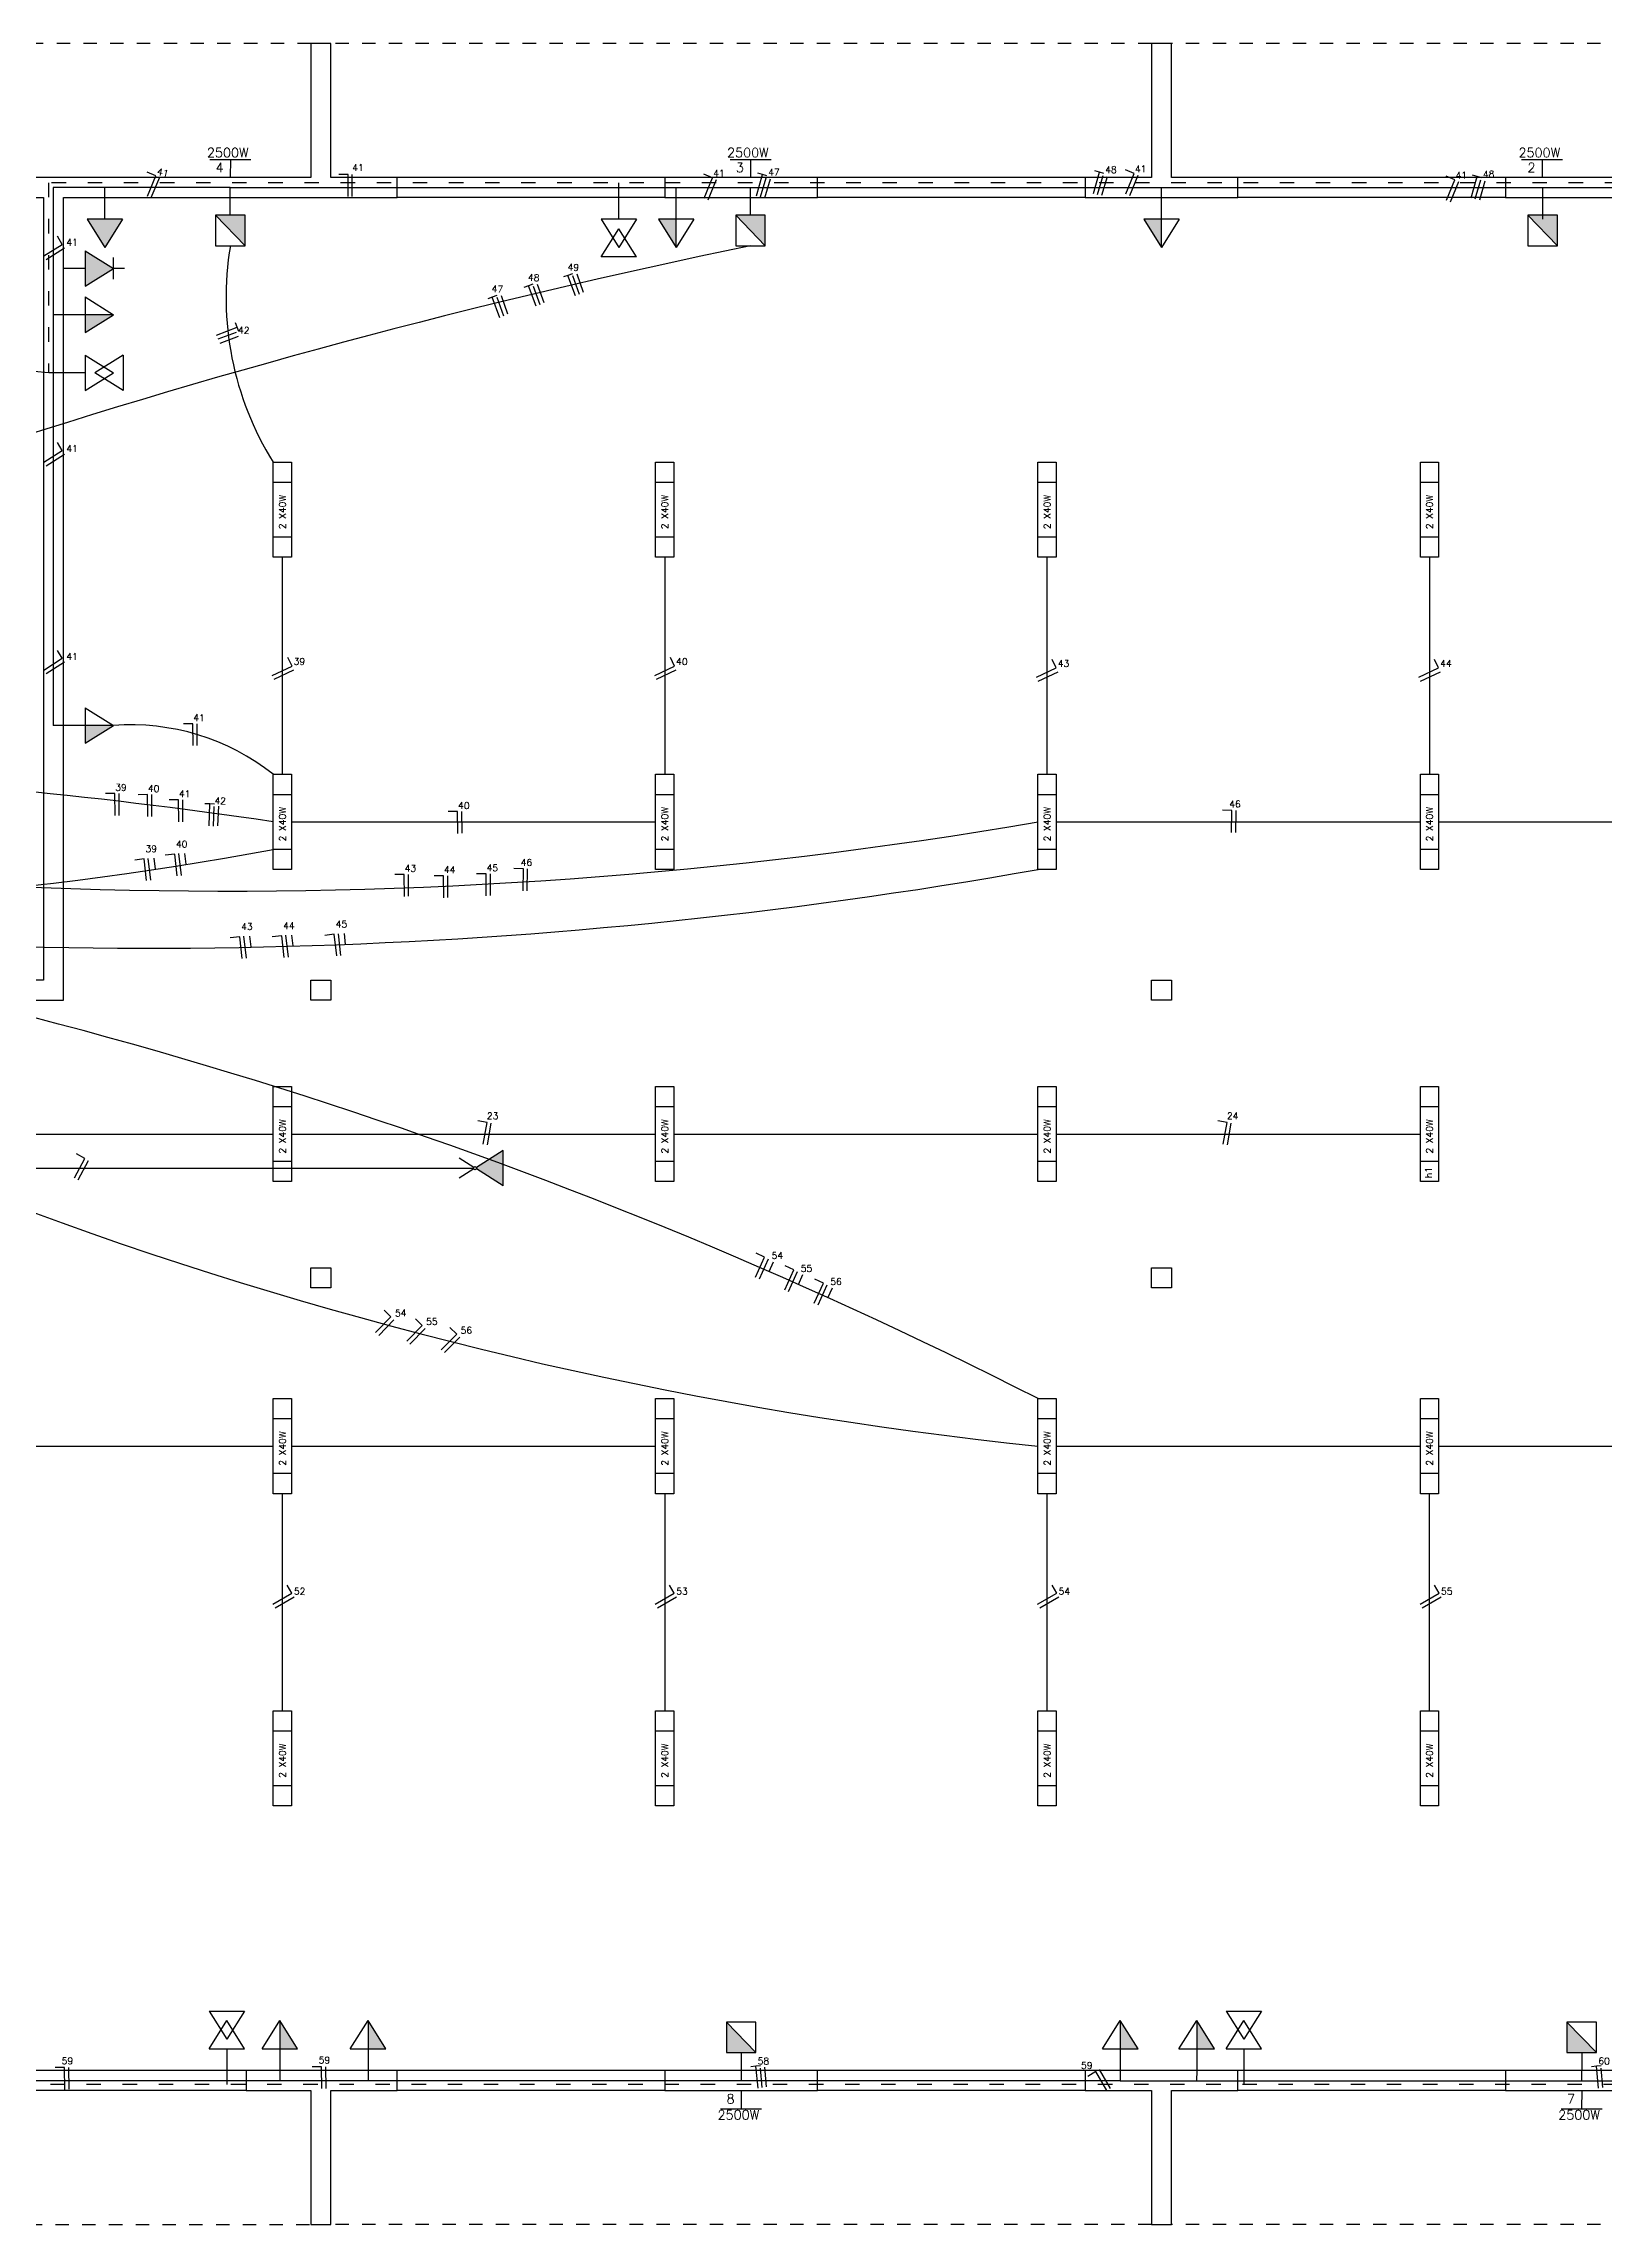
# Model space of a CAD drawing. Header units: millimetres. Extents: x 820 to 987, y 393 to 526.
# Drawn here: x 945.31 to 956.98, y 447.54 to 463.84 of the extents above; entities that cross this region are included whole.
import ezdxf

# ---------------------------------------------------------------- set-up
doc = ezdxf.new("R2010")
doc.units = ezdxf.units.MM
doc.linetypes.add('ACAD_ISO03W100', pattern=[30, 12, -18])
for name, color, linetype in [('can01', 1, 'Continuous'), ('can02', 2, 'Continuous'), ('Fio internet 02', 3, 'Continuous'), ('fio tomadas de chão', 82, 'Continuous'), ('pena 01', 1, 'Continuous'), ('pena01', 1, 'Continuous'), ('pena04', 4, 'Continuous')]:
    doc.layers.add(name, color=color, linetype=linetype)
doc.styles.add('ROMANS', font='romans', dxfattribs={"height": 0.18})

msp = doc.modelspace()

# ---------------------------------------------------------------- hatches: boundary and pattern name
at = {"layer": 'can02'}
for points in [[(945.902, 462.523), (945.638, 462.523), (945.77, 462.313)], [(946.82, 462.553), (946.599, 462.553), (946.82, 462.325)], [(949.909, 462.523), (950.042, 462.313), (950.042, 462.523)], [(950.708, 462.553), (950.488, 462.553), (950.708, 462.325)], [(953.537, 462.523), (953.669, 462.313), (953.669, 462.523)], [(956.629, 462.553), (956.409, 462.553), (956.629, 462.325)], [(945.836, 462.156), (945.625, 462.288), (945.625, 462.024)], [(945.625, 461.678), (945.836, 461.81), (945.625, 461.81)], [(945.625, 458.608), (945.836, 458.74), (945.625, 458.74)], [(947.212, 448.849), (947.08, 449.06), (947.08, 448.849)], [(947.871, 448.849), (947.739, 449.06), (947.739, 448.849)], [(950.417, 448.82), (950.638, 448.82), (950.417, 449.048)], [(953.494, 448.849), (953.361, 449.06), (953.361, 448.849)], [(954.065, 448.849), (953.933, 449.06), (953.933, 448.849)], [(956.7, 448.82), (956.921, 448.82), (956.7, 449.048)]]:
    msp.add_hatch(color=256, dxfattribs=at).paths.add_polyline_path(points)
at = {"layer": 'fio tomadas de chão'}
msp.add_hatch(color=256, dxfattribs=at).paths.add_polyline_path([(948.749, 455.299), (948.749, 455.564), (948.548, 455.437, -0.141294), (948.55, 455.431, -0.141294), (948.548, 455.425)])

# ---------------------------------------------------------------- linework, layer by layer
at = {"layer": 'can01'}
for p, q in [((946.152, 462.849), (946.087, 462.876)), ((946.089, 462.697), (946.152, 462.849)), ((946.118, 462.686), (946.181, 462.837)), ((947.59, 462.858), (947.519, 462.858)), ((947.589, 462.693), (947.59, 462.858)), ((947.621, 462.694), (947.621, 462.857)), ((950.314, 462.832), (950.249, 462.86)), ((950.251, 462.681), (950.314, 462.832)), ((950.28, 462.669), (950.343, 462.82)), ((950.642, 462.699), (950.686, 462.857)), ((950.686, 462.857), (950.652, 462.867)), ((950.672, 462.691), (950.714, 462.832)), ((950.672, 462.691), (950.714, 462.832)), ((950.72, 462.847), (950.686, 462.857)), ((950.705, 462.684), (950.747, 462.825)), ((950.705, 462.684), (950.747, 462.825)), ((953.161, 462.717), (953.205, 462.875)), ((953.205, 462.875), (953.171, 462.885)), ((953.191, 462.709), (953.233, 462.85)), ((953.191, 462.709), (953.233, 462.85)), ((953.239, 462.866), (953.205, 462.875)), ((953.224, 462.703), (953.266, 462.843)), ((953.224, 462.703), (953.266, 462.843)), ((953.466, 462.865), (953.401, 462.892)), ((953.403, 462.713), (953.466, 462.865)), ((953.433, 462.702), (953.495, 462.853)), ((955.863, 462.817), (955.798, 462.845)), ((955.8, 462.666), (955.863, 462.817)), ((955.829, 462.654), (955.892, 462.805)), ((955.985, 462.684), (956.029, 462.842)), ((956.029, 462.842), (955.995, 462.852)), ((956.015, 462.676), (956.057, 462.817)), ((956.015, 462.676), (956.057, 462.817)), ((956.064, 462.832), (956.029, 462.842)), ((956.048, 462.669), (956.09, 462.81)), ((956.048, 462.669), (956.09, 462.81)), ((945.314, 462.249), (945.453, 462.336)), ((945.332, 462.223), (945.47, 462.31)), ((945.453, 462.336), (945.416, 462.396)), ((949.266, 462.116), (949.233, 462.104)), ((949.35, 461.975), (949.301, 462.114)), ((949.35, 461.975), (949.301, 462.114)), ((948.666, 461.942), (948.633, 461.93)), ((948.7, 461.954), (948.666, 461.942)), ((948.723, 461.788), (948.666, 461.942)), ((948.783, 461.814), (948.735, 461.952)), ((948.783, 461.814), (948.735, 461.952)), ((948.937, 462.027), (948.904, 462.014)), ((948.97, 462.039), (948.937, 462.027)), ((948.994, 461.873), (948.937, 462.027)), ((949.024, 461.884), (948.975, 462.022)), ((949.024, 461.884), (948.975, 462.022)), ((949.054, 461.898), (949.005, 462.036)), ((949.054, 461.898), (949.005, 462.036)), ((949.233, 462.104), (949.2, 462.092)), ((949.29, 461.95), (949.233, 462.104)), ((949.319, 461.962), (949.27, 462.1)), ((949.319, 461.962), (949.27, 462.1)), ((948.753, 461.8), (948.704, 461.938)), ((948.753, 461.8), (948.704, 461.938)), ((946.606, 461.658), (946.76, 461.717)), ((946.618, 461.629), (946.756, 461.679)), ((946.618, 461.629), (946.756, 461.679)), ((946.632, 461.598), (946.77, 461.649)), ((946.632, 461.598), (946.77, 461.649)), ((946.76, 461.717), (946.747, 461.75)), ((946.772, 461.684), (946.76, 461.717)), ((945.453, 460.794), (945.416, 460.854)), ((945.314, 460.707), (945.453, 460.794)), ((945.332, 460.681), (945.47, 460.768)), ((945.314, 459.154), (945.453, 459.242)), ((945.332, 459.128), (945.47, 459.215)), ((945.453, 459.242), (945.416, 459.301)), ((947.022, 459.114), (947.171, 459.184)), ((947.171, 459.184), (947.14, 459.248)), ((949.881, 459.114), (950.029, 459.184)), ((950.029, 459.184), (949.999, 459.248)), ((952.882, 459.17), (952.852, 459.234)), ((955.741, 459.17), (955.711, 459.234)), ((947.036, 459.086), (947.184, 459.156)), ((949.895, 459.086), (950.042, 459.156)), ((952.734, 459.1), (952.882, 459.17)), ((952.748, 459.072), (952.896, 459.141)), ((955.592, 459.1), (955.741, 459.17)), ((955.606, 459.072), (955.754, 459.141)), ((946.429, 458.753), (946.358, 458.752)), ((946.43, 458.589), (946.429, 458.753)), ((946.461, 458.59), (946.46, 458.753)), ((945.846, 458.232), (945.775, 458.231)), ((945.847, 458.068), (945.846, 458.232)), ((945.878, 458.068), (945.877, 458.232)), ((946.09, 458.223), (946.019, 458.222)), ((946.092, 458.059), (946.09, 458.223)), ((946.123, 458.06), (946.122, 458.223)), ((946.322, 458.184), (946.251, 458.183)), ((946.323, 458.02), (946.322, 458.184)), ((946.355, 458.02), (946.353, 458.184)), ((946.555, 458.153), (946.519, 458.153)), ((946.551, 457.989), (946.555, 458.153)), ((946.59, 458.152), (946.555, 458.153)), ((946.583, 457.988), (946.588, 458.135)), ((946.583, 457.988), (946.588, 458.135)), ((946.616, 457.99), (946.622, 458.137)), ((946.616, 457.99), (946.622, 458.137)), ((948.408, 458.097), (948.337, 458.096)), ((948.409, 457.933), (948.408, 458.097)), ((948.441, 457.934), (948.44, 458.097)), ((954.196, 458.105), (954.125, 458.106)), ((954.193, 457.941), (954.196, 458.105)), ((954.225, 457.941), (954.228, 458.105)), ((946.064, 457.743), (945.994, 457.734)), ((946.083, 457.58), (946.064, 457.743)), ((946.114, 457.584), (946.095, 457.746)), ((946.149, 457.667), (946.14, 457.747)), ((946.293, 457.778), (946.222, 457.77)), ((946.311, 457.615), (946.293, 457.778)), ((946.343, 457.619), (946.324, 457.782)), ((946.378, 457.703), (946.368, 457.782)), ((948.009, 457.626), (947.938, 457.626)), ((948.01, 457.462), (948.009, 457.626)), ((948.042, 457.463), (948.041, 457.627)), ((948.303, 457.616), (948.232, 457.616)), ((948.304, 457.452), (948.303, 457.616)), ((948.336, 457.453), (948.334, 457.617)), ((948.621, 457.631), (948.55, 457.63)), ((948.622, 457.467), (948.621, 457.631)), ((948.654, 457.468), (948.653, 457.631)), ((948.9, 457.668), (948.829, 457.67)), ((948.897, 457.504), (948.9, 457.668)), ((948.928, 457.504), (948.931, 457.668)), ((946.779, 457.16), (946.709, 457.152)), ((946.798, 456.997), (946.779, 457.16)), ((946.829, 457.001), (946.811, 457.164)), ((946.864, 457.085), (946.855, 457.165)), ((947.093, 457.168), (947.023, 457.16)), ((947.112, 457.005), (947.093, 457.168)), ((947.143, 457.009), (947.124, 457.172)), ((947.178, 457.093), (947.169, 457.172)), ((947.486, 457.18), (947.416, 457.171)), ((947.505, 457.017), (947.486, 457.18)), ((947.536, 457.021), (947.518, 457.183)), ((947.571, 457.104), (947.562, 457.184)), ((948.629, 455.773), (948.56, 455.786)), ((948.6, 455.611), (948.629, 455.773)), ((948.631, 455.606), (948.66, 455.767)), ((954.16, 455.773), (954.091, 455.786)), ((954.131, 455.611), (954.16, 455.773)), ((954.162, 455.606), (954.191, 455.767)), ((945.543, 455.359), (945.622, 455.503)), ((945.622, 455.503), (945.559, 455.537)), ((945.571, 455.344), (945.649, 455.488)), ((950.703, 454.766), (950.639, 454.795)), ((950.635, 454.617), (950.703, 454.766)), ((950.664, 454.604), (950.732, 454.753)), ((950.737, 454.658), (950.77, 454.731)), ((950.853, 454.521), (950.921, 454.671)), ((950.921, 454.671), (950.856, 454.7)), ((950.882, 454.509), (950.949, 454.658)), ((950.955, 454.562), (950.988, 454.635)), ((951.074, 454.422), (951.142, 454.571)), ((951.142, 454.571), (951.077, 454.601)), ((951.103, 454.409), (951.171, 454.558)), ((951.176, 454.463), (951.209, 454.536)), ((947.795, 454.202), (947.91, 454.32)), ((947.818, 454.181), (947.932, 454.298)), ((947.91, 454.32), (947.859, 454.369)), ((948.143, 454.255), (948.092, 454.305)), ((948.028, 454.138), (948.143, 454.255)), ((948.051, 454.116), (948.165, 454.233)), ((948.286, 454.073), (948.401, 454.191)), ((948.309, 454.052), (948.424, 454.169)), ((948.401, 454.191), (948.35, 454.24)), ((947.026, 452.173), (947.169, 452.254)), ((947.043, 452.145), (947.185, 452.226)), ((947.169, 452.254), (947.134, 452.315)), ((949.885, 452.173), (950.027, 452.254)), ((949.901, 452.145), (950.043, 452.226)), ((950.027, 452.254), (949.992, 452.315)), ((952.743, 452.173), (952.886, 452.254)), ((952.759, 452.145), (952.901, 452.226)), ((952.886, 452.254), (952.851, 452.315)), ((955.602, 452.173), (955.744, 452.254)), ((955.618, 452.145), (955.76, 452.226)), ((955.744, 452.254), (955.709, 452.315)), ((945.47, 448.709), (945.399, 448.708)), ((945.472, 448.545), (945.47, 448.709)), ((945.504, 448.546), (945.501, 448.71)), ((947.391, 448.715), (947.32, 448.714)), ((947.393, 448.551), (947.391, 448.715)), ((947.425, 448.552), (947.422, 448.715)), ((950.636, 448.718), (950.601, 448.714)), ((950.671, 448.721), (950.636, 448.718)), ((950.654, 448.554), (950.636, 448.718)), ((950.685, 448.559), (950.672, 448.705)), ((950.718, 448.565), (950.705, 448.711)), ((950.718, 448.565), (950.705, 448.711)), ((953.179, 448.678), (953.118, 448.642)), ((953.262, 448.537), (953.179, 448.678)), ((953.289, 448.553), (953.206, 448.694)), ((956.92, 448.718), (956.884, 448.714)), ((956.955, 448.721), (956.92, 448.718)), ((956.937, 448.554), (956.92, 448.718)), ((956.969, 448.559), (956.955, 448.705))]:
    msp.add_line(p, q, dxfattribs=at)
at = {"layer": 'can02'}
for p, q in [((946.557, 462.971), (946.863, 462.971)), ((946.71, 462.971), (946.709, 462.836)), ((950.445, 462.971), (950.751, 462.971)), ((950.598, 462.971), (950.597, 462.836)), ((956.361, 462.971), (956.667, 462.971)), ((956.514, 462.971), (956.514, 462.836)), ((945.77, 462.523), (945.77, 462.686)), ((946.709, 462.553), (946.709, 462.686)), ((949.614, 462.523), (949.614, 462.686)), ((950.042, 462.523), (950.042, 462.686)), ((950.598, 462.553), (950.598, 462.686)), ((953.669, 462.523), (953.669, 462.686)), ((956.519, 462.523), (956.519, 462.686)), ((956.519, 462.553), (956.519, 462.686)), ((945.902, 462.523), (945.638, 462.523)), ((945.638, 462.523), (945.77, 462.313)), ((945.902, 462.523), (945.77, 462.313)), ((946.599, 462.553), (946.82, 462.325)), ((949.746, 462.523), (949.482, 462.523)), ((949.482, 462.523), (949.614, 462.313)), ((949.482, 462.242), (949.614, 462.452)), ((949.746, 462.523), (949.614, 462.313)), ((949.746, 462.242), (949.614, 462.452)), ((950.174, 462.523), (949.909, 462.523)), ((949.909, 462.523), (950.042, 462.313)), ((950.042, 462.313), (950.042, 462.523)), ((950.174, 462.523), (950.042, 462.313)), ((950.488, 462.553), (950.708, 462.325)), ((953.537, 462.523), (953.669, 462.313)), ((953.801, 462.523), (953.537, 462.523)), ((953.669, 462.313), (953.669, 462.523)), ((953.801, 462.523), (953.669, 462.313)), ((956.409, 462.553), (956.629, 462.325)), ((945.625, 462.288), (945.625, 462.024)), ((945.625, 462.288), (945.836, 462.156)), ((945.625, 462.156), (945.462, 462.156)), ((945.625, 462.024), (945.836, 462.156)), ((945.836, 462.075), (945.836, 462.238)), ((945.917, 462.156), (945.836, 462.156)), ((949.746, 462.242), (949.482, 462.242)), ((945.625, 461.943), (945.836, 461.81)), ((945.625, 461.943), (945.625, 461.678)), ((945.625, 461.81), (945.462, 461.81)), ((945.625, 461.678), (945.836, 461.81)), ((945.836, 461.81), (945.625, 461.81)), ((945.625, 461.508), (945.625, 461.244)), ((945.625, 461.508), (945.836, 461.376)), ((945.907, 461.508), (945.697, 461.376)), ((945.907, 461.508), (945.907, 461.244)), ((945.625, 461.376), (945.462, 461.376)), ((945.625, 461.244), (945.836, 461.376)), ((945.907, 461.244), (945.697, 461.376)), ((947.03, 459.998), (947.03, 460.709)), ((947.03, 460.709), (947.166, 460.709)), ((947.166, 460.709), (947.166, 459.998)), ((949.888, 459.998), (949.888, 460.709)), ((949.888, 460.709), (950.024, 460.709)), ((950.024, 460.709), (950.024, 459.998)), ((952.746, 459.998), (952.746, 460.709)), ((952.746, 460.709), (952.882, 460.709)), ((952.882, 460.709), (952.882, 459.998)), ((955.605, 459.998), (955.605, 460.709)), ((955.605, 460.709), (955.741, 460.709)), ((955.741, 460.709), (955.741, 459.998)), ((947.03, 460.559), (947.166, 460.559)), ((949.888, 460.559), (950.024, 460.559)), ((952.746, 460.559), (952.882, 460.559)), ((955.605, 460.559), (955.741, 460.559)), ((947.166, 460.148), (947.03, 460.148)), ((947.166, 459.998), (947.03, 459.998)), ((950.024, 460.148), (949.888, 460.148)), ((950.024, 459.998), (949.888, 459.998)), ((952.882, 460.148), (952.746, 460.148)), ((952.882, 459.998), (952.746, 459.998)), ((955.741, 460.148), (955.605, 460.148)), ((955.741, 459.998), (955.605, 459.998)), ((945.625, 458.872), (945.625, 458.608)), ((945.625, 458.872), (945.836, 458.74)), ((945.625, 458.74), (945.462, 458.74)), ((945.836, 458.74), (945.625, 458.74)), ((945.625, 458.608), (945.836, 458.74)), ((947.03, 458.375), (947.166, 458.375)), ((947.03, 457.664), (947.03, 458.375)), ((947.166, 458.375), (947.166, 457.664)), ((949.888, 458.375), (950.024, 458.375)), ((949.888, 457.664), (949.888, 458.375)), ((950.024, 458.375), (950.024, 457.664)), ((952.746, 458.375), (952.882, 458.375)), ((952.746, 457.664), (952.746, 458.375)), ((952.882, 458.375), (952.882, 457.664)), ((955.605, 458.375), (955.741, 458.375)), ((955.605, 457.664), (955.605, 458.375)), ((955.741, 458.375), (955.741, 457.664)), ((947.03, 458.225), (947.166, 458.225)), ((949.888, 458.225), (950.024, 458.225)), ((952.746, 458.225), (952.882, 458.225)), ((955.605, 458.225), (955.741, 458.225)), ((947.166, 457.814), (947.03, 457.814)), ((950.024, 457.814), (949.888, 457.814)), ((952.882, 457.814), (952.746, 457.814)), ((955.741, 457.814), (955.605, 457.814)), ((947.166, 457.664), (947.03, 457.664)), ((950.024, 457.664), (949.888, 457.664)), ((952.882, 457.664), (952.746, 457.664)), ((955.741, 457.664), (955.605, 457.664)), ((947.03, 455.331), (947.03, 456.042)), ((947.03, 456.042), (947.166, 456.042)), ((947.166, 456.042), (947.166, 455.331)), ((949.888, 455.331), (949.888, 456.042)), ((949.888, 456.042), (950.024, 456.042)), ((950.024, 456.042), (950.024, 455.331)), ((952.746, 455.331), (952.746, 456.042)), ((952.746, 456.042), (952.882, 456.042)), ((952.882, 456.042), (952.882, 455.331)), ((955.605, 455.331), (955.605, 456.042)), ((955.605, 456.042), (955.741, 456.042)), ((955.741, 456.042), (955.741, 455.331)), ((947.03, 455.892), (947.166, 455.892)), ((949.888, 455.892), (950.024, 455.892)), ((952.746, 455.892), (952.882, 455.892)), ((955.605, 455.892), (955.741, 455.892)), ((947.166, 455.481), (947.03, 455.481)), ((950.024, 455.481), (949.888, 455.481)), ((952.882, 455.481), (952.746, 455.481)), ((955.741, 455.481), (955.605, 455.481)), ((947.166, 455.331), (947.03, 455.331)), ((950.024, 455.331), (949.888, 455.331)), ((952.882, 455.331), (952.746, 455.331)), ((955.741, 455.331), (955.605, 455.331)), ((947.03, 453.709), (947.166, 453.709)), ((947.03, 452.998), (947.03, 453.709)), ((947.166, 453.709), (947.166, 452.998)), ((949.888, 453.709), (950.024, 453.709)), ((949.888, 452.998), (949.888, 453.709)), ((950.024, 453.709), (950.024, 452.998)), ((952.746, 453.709), (952.882, 453.709)), ((952.746, 452.998), (952.746, 453.709)), ((952.882, 453.709), (952.882, 452.998)), ((955.605, 453.709), (955.741, 453.709)), ((955.605, 452.998), (955.605, 453.709)), ((955.741, 453.709), (955.741, 452.998)), ((947.03, 453.559), (947.166, 453.559)), ((949.888, 453.559), (950.024, 453.559)), ((952.746, 453.559), (952.882, 453.559)), ((955.605, 453.559), (955.741, 453.559)), ((947.166, 453.148), (947.03, 453.148)), ((950.024, 453.148), (949.888, 453.148)), ((952.882, 453.148), (952.746, 453.148)), ((955.741, 453.148), (955.605, 453.148)), ((947.166, 452.998), (947.03, 452.998)), ((950.024, 452.998), (949.888, 452.998)), ((952.882, 452.998), (952.746, 452.998)), ((955.741, 452.998), (955.605, 452.998)), ((947.03, 451.375), (947.166, 451.375)), ((947.03, 450.664), (947.03, 451.375)), ((947.166, 451.375), (947.166, 450.664)), ((949.888, 450.664), (949.888, 451.375)), ((949.888, 451.375), (950.024, 451.375)), ((950.024, 451.375), (950.024, 450.664)), ((952.746, 450.664), (952.746, 451.375)), ((952.746, 451.375), (952.882, 451.375)), ((952.882, 451.375), (952.882, 450.664)), ((955.605, 450.664), (955.605, 451.375)), ((955.605, 451.375), (955.741, 451.375)), ((955.741, 451.375), (955.741, 450.664)), ((947.03, 451.225), (947.166, 451.225)), ((949.888, 451.225), (950.024, 451.225)), ((952.746, 451.225), (952.882, 451.225)), ((955.605, 451.225), (955.741, 451.225)), ((947.166, 450.814), (947.03, 450.814)), ((950.024, 450.814), (949.888, 450.814)), ((952.882, 450.814), (952.746, 450.814)), ((955.741, 450.814), (955.605, 450.814)), ((947.166, 450.664), (947.03, 450.664)), ((950.024, 450.664), (949.888, 450.664)), ((952.882, 450.664), (952.746, 450.664)), ((955.741, 450.664), (955.605, 450.664)), ((946.55, 449.131), (946.815, 449.131)), ((946.55, 449.131), (946.682, 448.921)), ((946.815, 449.131), (946.682, 448.921)), ((954.154, 449.131), (954.418, 449.131)), ((954.154, 449.131), (954.286, 448.921)), ((954.418, 449.131), (954.286, 448.921)), ((946.55, 448.849), (946.682, 449.06)), ((946.815, 448.849), (946.682, 449.06)), ((946.948, 448.849), (947.08, 449.06)), ((947.08, 449.06), (947.08, 448.849)), ((947.212, 448.849), (947.08, 449.06)), ((947.606, 448.849), (947.739, 449.06)), ((947.739, 449.06), (947.739, 448.849)), ((947.871, 448.849), (947.739, 449.06)), ((950.638, 448.82), (950.417, 449.048)), ((953.229, 448.849), (953.361, 449.06)), ((953.361, 449.06), (953.361, 448.849)), ((953.494, 448.849), (953.361, 449.06)), ((953.8, 448.849), (953.933, 449.06)), ((954.065, 448.849), (953.933, 449.06)), ((953.933, 449.06), (953.933, 448.849)), ((954.154, 448.849), (954.286, 449.06)), ((954.418, 448.849), (954.286, 449.06)), ((956.921, 448.82), (956.7, 449.048)), ((946.55, 448.849), (946.815, 448.849)), ((946.682, 448.849), (946.682, 448.686)), ((946.948, 448.849), (947.212, 448.849)), ((947.08, 448.849), (947.08, 448.686)), ((947.606, 448.849), (947.871, 448.849)), ((947.739, 448.849), (947.739, 448.686)), ((950.527, 448.82), (950.527, 448.686)), ((953.229, 448.849), (953.494, 448.849)), ((953.361, 448.849), (953.361, 448.686)), ((953.8, 448.849), (954.065, 448.849)), ((953.933, 448.849), (953.933, 448.686)), ((954.154, 448.849), (954.418, 448.849)), ((954.286, 448.849), (954.286, 448.686)), ((956.811, 448.82), (956.811, 448.686)), ((950.527, 448.536), (950.527, 448.401)), ((956.811, 448.536), (956.81, 448.401)), ((950.374, 448.401), (950.68, 448.401)), ((956.658, 448.401), (956.963, 448.401))]:
    msp.add_line(p, q, dxfattribs=at)
for points in [[(946.82, 462.553), (946.599, 462.553), (946.599, 462.325), (946.82, 462.325)], [(950.708, 462.553), (950.488, 462.553), (950.488, 462.325), (950.708, 462.325)], [(956.629, 462.553), (956.409, 462.553), (956.409, 462.325), (956.629, 462.325)], [(950.417, 448.82), (950.638, 448.82), (950.638, 449.048), (950.417, 449.048)], [(956.7, 448.82), (956.921, 448.82), (956.921, 449.048), (956.7, 449.048)]]:
    msp.add_lwpolyline(points, close=True, dxfattribs=at)
at = {"layer": 'Fio internet 02', "color": 3, "linetype": 'ACAD_ISO03W100', "ltscale": 0.009}
for p, q in [((960.061, 462.796), (945.351, 462.796)), ((945.351, 462.796), (945.351, 461.376)), ((945.351, 461.376), (931.803, 462.686)), ((945.462, 461.376), (945.351, 461.376)), ((960.052, 448.583), (916.633, 448.583))]:
    msp.add_line(p, q, dxfattribs=at)
at = {"layer": 'Fio internet 02', "linetype": 'ACAD_ISO03W100'}
for p, q in [((949.614, 462.686), (949.614, 462.796)), ((946.682, 448.686), (946.682, 448.583))]:
    msp.add_line(p, q, dxfattribs=at)
at = {"layer": 'Fio internet 02', "color": 3, "linetype": 'ACAD_ISO03W100'}
msp.add_line((954.286, 448.686), (954.286, 448.583), dxfattribs=at)
at = {"layer": 'fio tomadas de chão'}
for p, q in [((939.956, 455.431), (948.527, 455.431)), ((948.529, 455.437), (948.42, 455.505)), ((948.529, 455.425), (948.42, 455.357)), ((948.749, 455.564), (948.548, 455.437)), ((948.749, 455.299), (948.548, 455.425)), ((948.749, 455.299), (948.749, 455.564))]:
    msp.add_line(p, q, dxfattribs=at)
msp.add_circle((948.538, 455.431), 0.0116, dxfattribs=at)
at = {"layer": 'pena 01', "linetype": 'ACAD_ISO03W100', "ltscale": 0.005}
for p, q in [((947.311, 463.836), (941.352, 463.836)), ((953.594, 463.836), (947.461, 463.836)), ((959.952, 463.836), (953.744, 463.836)), ((941.202, 447.536), (947.311, 447.536)), ((953.594, 447.536), (947.461, 447.536)), ((959.952, 447.536), (953.744, 447.536))]:
    msp.add_line(p, q, dxfattribs=at)
at = {"layer": 'pena 01'}
for p, q in [((946.709, 462.761), (945.384, 462.761)), ((945.384, 462.761), (945.384, 458.74)), ((945.77, 462.686), (945.77, 462.761)), ((946.709, 462.761), (956.519, 462.761)), ((946.709, 462.686), (946.709, 462.761)), ((950.042, 462.686), (950.042, 462.761)), ((950.598, 462.686), (950.598, 462.761)), ((953.669, 462.686), (953.669, 462.761)), ((956.519, 462.761), (957.123, 462.761)), ((956.519, 462.686), (956.519, 462.761)), ((945.462, 461.81), (945.384, 461.81)), ((947.098, 458.375), (947.098, 459.998)), ((949.956, 459.998), (949.956, 458.375)), ((952.814, 458.375), (952.814, 459.998)), ((955.673, 459.998), (955.673, 458.375)), ((945.462, 458.74), (945.384, 458.74)), ((947.166, 458.02), (949.888, 458.02)), ((952.882, 458.02), (955.605, 458.02)), ((955.741, 458.02), (958.463, 458.02)), ((944.307, 455.686), (947.03, 455.686)), ((947.166, 455.686), (949.888, 455.686)), ((950.024, 455.686), (952.746, 455.686)), ((952.882, 455.686), (955.605, 455.686)), ((944.307, 453.353), (947.03, 453.353)), ((947.166, 453.353), (949.888, 453.353)), ((952.882, 453.353), (955.605, 453.353)), ((955.741, 453.353), (958.463, 453.353)), ((947.098, 451.375), (947.098, 452.998)), ((949.956, 452.998), (949.956, 451.375)), ((952.814, 451.375), (952.814, 452.998)), ((955.673, 451.375), (955.673, 452.998)), ((953.361, 448.609), (941.394, 448.609)), ((947.08, 448.686), (947.08, 448.609)), ((947.739, 448.686), (947.739, 448.609)), ((950.527, 448.686), (950.527, 448.609)), ((953.361, 448.686), (953.361, 448.609)), ((953.361, 448.609), (953.932, 448.609)), ((953.933, 448.686), (953.932, 448.609)), ((953.932, 448.609), (956.811, 448.609)), ((956.811, 448.609), (956.811, 448.686)), ((956.811, 448.609), (959.697, 448.609))]:
    msp.add_line(p, q, dxfattribs=at)
for centre, radius, start, end in [((961.196, 410.751), 52.651, 101.613, 115.2196), ((948.998, 461.938), 2.321, 170.4219, 211.9919), ((945.963, 457.02), 1.725, 51.796, 94.2271), ((946.672, 493.442), 35.94, 257.2869, 279.7313), ((956.028, 484.467), 31.287, 236.5101, 263.9789), ((941.293, 419.277), 39.165, 81.578, 93.6823), ((942.271, 483.33), 25.956, 267.5167, 280.5648), ((946.089, 494.978), 37.903, 262.5072, 280.1163), ((935.959, 420.781), 36.96, 62.9862, 81.995)]:
    msp.add_arc(centre, radius, start, end, dxfattribs=at)
at = {"layer": 'pena01'}
for p, q in [((949.957, 462.836), (947.957, 462.836)), ((953.098, 462.836), (951.098, 462.836)), ((956.24, 462.836), (954.24, 462.836)), ((949.957, 462.686), (947.957, 462.686)), ((953.098, 462.686), (951.098, 462.686)), ((956.24, 462.686), (954.24, 462.686)), ((946.827, 448.686), (944.827, 448.686)), ((949.957, 448.686), (947.957, 448.686)), ((953.098, 448.686), (951.098, 448.686)), ((956.24, 448.686), (954.24, 448.686)), ((946.827, 448.536), (944.827, 448.536)), ((949.957, 448.536), (947.957, 448.536)), ((953.098, 448.536), (951.098, 448.536)), ((956.24, 448.536), (954.24, 448.536))]:
    msp.add_line(p, q, dxfattribs=at)
at = {"layer": 'pena04'}
for points in [[(945.462, 462.686), (947.957, 462.686), (947.957, 462.836), (947.461, 462.836), (947.461, 463.836), (947.311, 463.836), (947.311, 462.836), (945.462, 462.836)], [(945.462, 462.836), (944.907, 462.836), (944.907, 462.686), (945.312, 462.686), (945.312, 456.836), (943.502, 456.836)], [(943.502, 456.686), (945.462, 456.686), (945.462, 462.686)]]:
    msp.add_lwpolyline(points, dxfattribs=at)
for points in [[(954.24, 462.686), (954.24, 462.836), (953.744, 462.836), (953.744, 463.836), (953.594, 463.836), (953.594, 462.836), (953.098, 462.836), (953.098, 462.686)], [(951.098, 462.686), (951.098, 462.836), (949.957, 462.836), (949.957, 462.686)], [(957.382, 462.686), (957.382, 462.836), (956.24, 462.836), (956.24, 462.686)], [(947.311, 456.686), (947.311, 456.836), (947.461, 456.836), (947.461, 456.686)], [(953.594, 456.686), (953.594, 456.836), (953.744, 456.836), (953.744, 456.686)], [(947.311, 454.536), (947.311, 454.686), (947.461, 454.686), (947.461, 454.536)], [(953.594, 454.536), (953.594, 454.686), (953.744, 454.686), (953.744, 454.536)], [(947.461, 447.536), (947.461, 448.536), (947.957, 448.536), (947.957, 448.686), (946.827, 448.686), (946.827, 448.536), (947.311, 448.536), (947.311, 447.536)], [(951.098, 448.536), (951.098, 448.686), (949.957, 448.686), (949.957, 448.536)], [(953.744, 447.536), (953.744, 448.536), (954.24, 448.536), (954.24, 448.686), (953.098, 448.686), (953.098, 448.536), (953.594, 448.536), (953.594, 447.536)], [(957.382, 448.536), (957.382, 448.686), (956.24, 448.686), (956.24, 448.536)]]:
    msp.add_lwpolyline(points, close=True, dxfattribs=at)

# ---------------------------------------------------------------- texts
at = {"layer": 'can01', "style": 'ROMANS'}
for s, p in [('2500W', (946.534, 462.987)), ('4', (946.6, 462.875)), ('2500W', (950.422, 462.987)), ('3', (950.488, 462.875)), ('2500W', (956.338, 462.987)), ('2', (956.405, 462.875)), ('8', (950.418, 448.44)), ('7', (956.701, 448.44)), ('2500W', (950.351, 448.32)), ('2500W', (956.635, 448.32))]:
    msp.add_text(s, height=0.07, dxfattribs=at).set_placement(p)
at = {"layer": 'can02', "style": 'ROMANS'}
for s, p in [('2 X40W', (947.123, 460.207)), ('2 X40W', (949.981, 460.207)), ('2 X40W', (952.84, 460.207)), ('2 X40W', (955.698, 460.207)), ('2 X40W', (947.123, 457.874)), ('2 X40W', (949.981, 457.874)), ('2 X40W', (952.84, 457.874)), ('2 X40W', (955.698, 457.874)), ('2 X40W', (947.123, 455.54)), ('2 X40W', (949.981, 455.54)), ('2 X40W', (952.84, 455.54)), ('2 X40W', (955.698, 455.54)), ('h1', (955.691, 455.356)), ('2 X40W', (947.123, 453.207)), ('2 X40W', (949.981, 453.207)), ('2 X40W', (952.84, 453.207)), ('2 X40W', (955.698, 453.207)), ('2 X40W', (947.123, 450.874)), ('2 X40W', (949.981, 450.874)), ('2 X40W', (952.84, 450.874)), ('2 X40W', (955.698, 450.874))]:
    msp.add_text(s, height=0.05, rotation=90, dxfattribs=at).set_placement(p)
at = {"layer": 'pena 01', "style": 'ROMANS'}
for s, rotation, p in [('41', 359.408, (947.62, 462.885)), ('41', 1.076, (953.471, 462.874)), ('41', 346.5558, (946.157, 462.858)), ('41', 1.076, (950.319, 462.842)), ('47', 1.076, (950.73, 462.85)), ('48', 1.076, (953.249, 462.868)), ('41', 1.076, (955.868, 462.827)), ('48', 1.076, (956.073, 462.835)), ('41', 0.0998, (945.484, 462.326)), ('48', 357.5816, (948.933, 462.064)), ('49', 357.5816, (949.229, 462.141)), ('47', 357.5816, (948.662, 461.979)), ('42', 357.5816, (946.766, 461.671)), ('41', 0.0998, (945.484, 460.784)), ('41', 0.0998, (945.484, 459.231)), ('39', 358.5053, (947.182, 459.194)), ('40', 358.5053, (950.041, 459.194)), ('43', 358.5053, (952.894, 459.18)), ('44', 358.5053, (955.752, 459.18)), ('41', 358.5053, (946.431, 458.774)), ('39', 358.5053, (945.848, 458.253)), ('40', 358.5053, (946.093, 458.244)), ('41', 358.5053, (946.324, 458.205)), ('42', 357.5816, (946.59, 458.153)), ('40', 358.5053, (948.411, 458.118)), ('46', 1.076, (954.177, 458.127)), ('40', 0.449, (946.303, 457.828)), ('39', 0.449, (946.075, 457.793)), ('46', 1.076, (948.88, 457.69)), ('43', 358.5053, (948.012, 457.648)), ('44', 358.5053, (948.305, 457.638)), ('45', 358.5053, (948.624, 457.652)), ('43', 0.449, (946.79, 457.211)), ('44', 0.449, (947.104, 457.218)), ('45', 0.449, (947.497, 457.23)), ('23', 358.5053, (948.626, 455.798)), ('24', 358.5053, (954.158, 455.798)), ('54', 359.9473, (950.755, 454.753)), ('55', 359.9473, (950.973, 454.657)), ('56', 359.9473, (951.194, 454.558)), ('54', 0.449, (947.94, 454.323)), ('55', 0.449, (948.173, 454.259)), ('56', 0.449, (948.431, 454.194)), ('52', 359.2924, (947.184, 452.244)), ('53', 359.2924, (950.042, 452.244)), ('54', 359.2924, (952.9, 452.244)), ('55', 359.2924, (955.759, 452.244)), ('59', 359.2924, (945.448, 448.734)), ('59', 359.2924, (947.369, 448.74)), ('58', 359.2924, (950.651, 448.733)), ('59', 359.2924, (953.068, 448.7)), ('60', 359.2924, (956.935, 448.733))]:
    msp.add_text(s, height=0.05, rotation=rotation, dxfattribs=at).set_placement(p)

doc.saveas('drawing.dxf')
